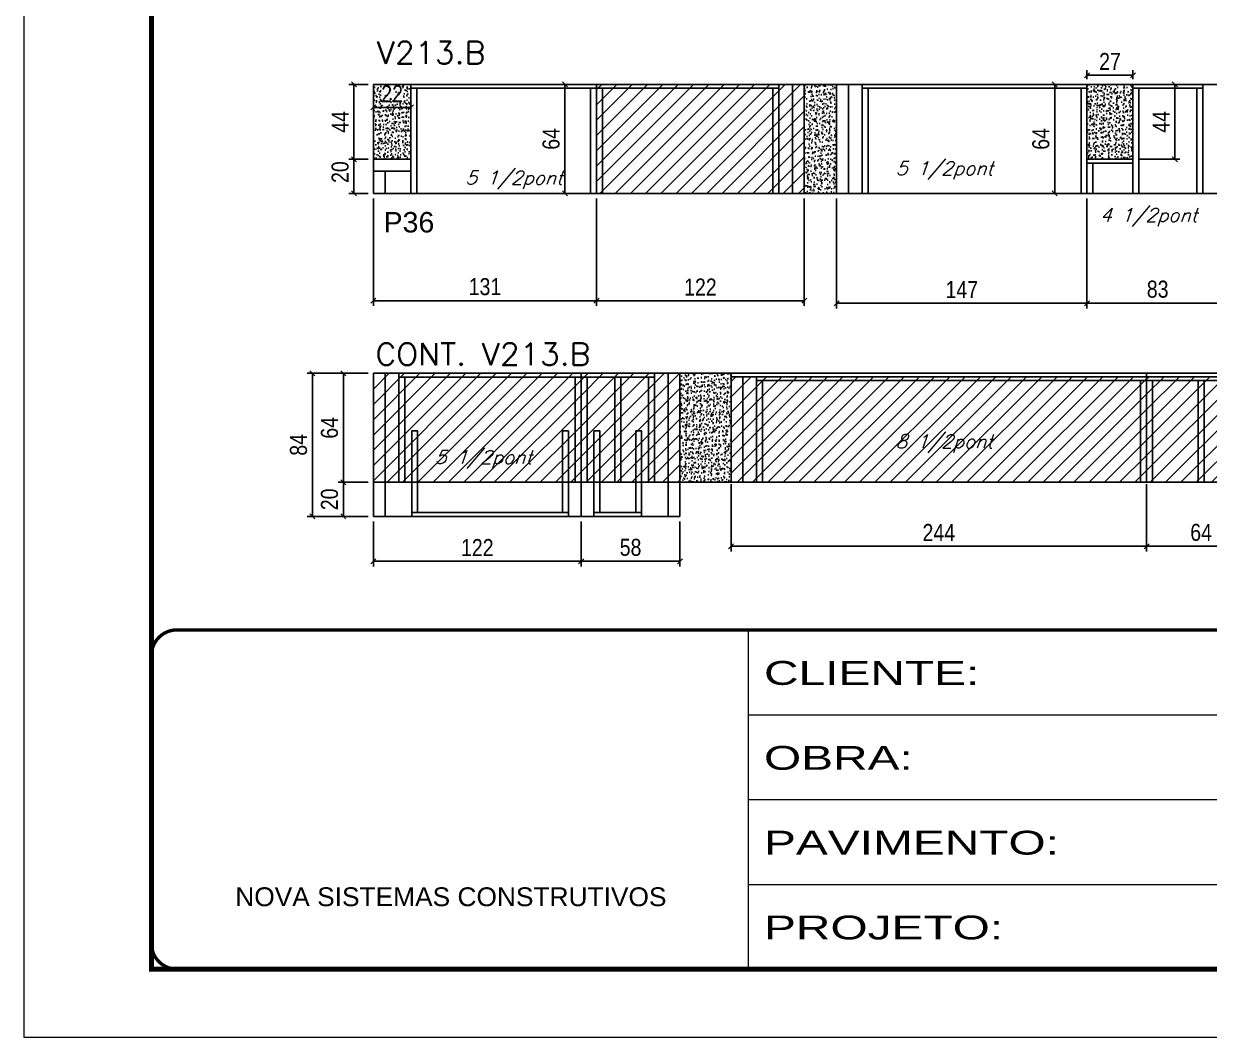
# Model space of a CAD drawing. Extents: x 137137 to 143418, y 10464 to 34486.
# Drawn here: x 141906 to 142602, y 31139 to 31734 of the extents above; entities that cross this region are included whole.
import ezdxf

# ---------------------------------------------------------------- set-up
doc = ezdxf.new("R2010")
doc.units = 0
doc.linetypes.add('CONTINUO', pattern=[0])
doc.linetypes.add('DASHED', pattern=[0.75, 0.5, -0.25])
for name, color, linetype in [('5', 5, 'Continuous'), ('COTA', 241, 'Continuous'), ('Painéis', 200, 'Continuous'), ('SARR_2.2x7', 40, 'Continuous'), ('SARR_3.5x7', 81, 'Continuous'), ('texto', 7, 'Continuous')]:
    doc.layers.add(name, color=color, linetype=linetype)
for name, color, linetype, lineweight in [('Folhas', 255, 'Continuous', 9), ('Hachura', 251, 'Continuous', 9), ('SARRAFO DE PRESSAO', 251, 'DASHED', 9), ('Texto Seção', 7, 'Continuous', 15)]:
    doc.layers.add(name, color=color, linetype=linetype, lineweight=lineweight)
doc.styles.add('ARIAL', font='arial.ttf')
doc.styles.add('COTA TECNICA', font='techl___.ttf', dxfattribs={"height": 10})
doc.styles.add('REGUA-120', font='ROMANS.shx', dxfattribs={"height": 15})
doc.styles.add('Romans', font='romans.shx')
doc.styles.get("Standard").update_dxf_attribs({"font": 'arial.ttf'})
doc.styles.add('Tecnologia', font='')
doc.styles.get('Tecnologia').set_extended_font_data('Forgotten Futurist')
doc.dimstyles.new('PAINEL', dxfattribs={"dimtxt": 10, "dimasz": 3, "dimexe": 3, "dimexo": 3, "dimgap": 3, "dimtad": 1, "dimdec": 1, "dimzin": 12, "dimdsep": 46, "dimtxsty": 'COTA TECNICA', "dimblk1": 'OBLIQUE', "dimblk2": 'OBLIQUE', "dimsah": 1, "dimcen": 0.9, "dimclrd": 4, "dimclre": 4, "dimclrt": 240, "dimadec": 1, "dimazin": 3, "dimtfac": 1, "dimtdec": 1, "dimtmove": 0, "dimatfit": 3, "dimfxl": 1, "dimtolj": 1, "dimtzin": 12, "dimarcsym": 0})
pattern_1 = [(50, (4834.6355, 1184.7465), (5.46554007, -0.47817257), [0.5715, -6.2865]), (355, (4834.6355, 1184.7465), (-1.05730264, 5.73170536), [0.4572, -5.02921753]), (100.4514447, (4835.091, 1184.7067), (4.40823741, 5.25353256), [0.48570026, -5.34270734]), (46.1842, (4834.6355, 1186.2705), (8.13237123, -1.26126984), [0.85725, -9.42975]), (96.6355576, (4835.313, 1186.1654), (7.122124, 7.42278374), [0.7285507, -8.01406824]), (351.184151, (4834.6355, 1186.2705), (7.122124, 7.42278374), [0.685799, -7.54379196]), (21, (4835.3975, 1185.8895), (4.54843174, -3.06795595), [0.5715, -6.2865]), (326, (4835.3975, 1185.8895), (1.85406085, 5.52563898), [0.4572, -5.0292]), (71.451445, (4835.7765, 1185.634), (6.40249258, 2.45768307), [0.48570026, -5.34269813]), (37.5, (4834.6355, 1184.7465), (0.092658098, 2.536651166), [0, -4.96824, 0, -5.1054, 0, -5.04825]), (7.5, (4834.6355, 1184.7465), (2.004589875, 3.005417245), [0, -2.91084, 0, -4.85394, 0, -1.92405]), (327.5, (4832.9362, 1184.7465), (4.067717855, -0.17186232), [0, -1.905, 0, -5.9436, 0, -7.8867]), (317.5, (4832.1742, 1184.7465), (4.44387544, 0.76279473), [0, -2.4765, 0, -3.94716, 0, -5.6007])]
pattern_2 = [(45, (0, -7.962), (-4.49012806, 4.49012806), [])]

# ---------------------------------------------------------------- blocks, each defined once
blk = doc.blocks.new('9999999999')
at = {"color": 30, "linetype": 'CONTINUO'}
for p, q in [((98564.56, 34230.21), (98564.56, 34429.45)), ((98564.56, 34379.64), (99583.98, 34379.64)), ((98564.56, 34329.83), (99487.98, 34329.83)), ((98564.56, 34280.02), (99487.98, 34280.02))]:
    blk.add_line(p, q, dxfattribs=at)
at = {"color": 30, "linetype": 'CONTINUO', "const_width": 2}
blk.add_lwpolyline([(99583.98, 34230.21), (99583.98, 34414.45, 0.414214), (99568.98, 34429.45), (98228.98, 34429.45, 0.414214), (98213.98, 34414.45), (98213.98, 34245.21, 0.414214), (98228.98, 34230.21), (99583.98, 34230.21)], format="xyb", dxfattribs=at)
at = {"layer": 'Folhas'}
blk.add_lwpolyline([(98138.98, 34190.21), (99623.98, 34190.21), (99623.98, 35240.21), (98138.98, 35240.21)], close=True, dxfattribs=at)
at = {"layer": 'Folhas', "color": 30, "const_width": 3}
blk.add_lwpolyline([(98213.98, 34230.21), (99583.98, 34230.21), (99583.98, 35200.21), (98213.98, 35200.21)], close=True, dxfattribs=at)
at = {"color": 7, "linetype": 'Continuous', "ltscale": 5, "style": 'ARIAL'}
blk.add_text('NOVA SISTEMAS CONSTRUTIVOS', height=11.0592, dxfattribs=at).set_placement((98263.19, 34267.21))
at = {"layer": 'Folhas', "color": 7, "style": 'Tecnologia', "width": 1.5}
for s, p in [('CLIENTE:', (98573.65, 34397.17)), ('OBRA:', (98573.65, 34347.31)), ('PAVIMENTO:', (98573.65, 34297.5)), ('PROJETO:', (98573.65, 34247.69))]:
    blk.add_text(s, height=14, dxfattribs=at).set_placement(p)
blk = doc.blocks.new('_Oblique')
at = {"color": 0, "linetype": 'ByBlock', "lineweight": -2}
blk.add_line((-0.5, -0.5), (0.5, 0.5), dxfattribs=at)
blk = doc.blocks.new('*D138')
at = {"layer": 'COTA', "color": 4, "linetype": 'ByBlock', "lineweight": -2, "transparency": 16777216}
for p, q in [((142111.11, 31631.21), (142111.11, 31568.16)), ((142242.11, 31631.21), (142242.11, 31568.16)), ((142111.11, 31571.16), (142242.11, 31571.16))]:
    blk.add_line(p, q, dxfattribs=at)
at = {"layer": 'Defpoints', "color": 0, "linetype": 'ByBlock', "transparency": 16777216}
for p in [(142111.11, 31634.21), (142242.11, 31634.21), (142242.11, 31571.16)]:
    blk.add_point(p, dxfattribs=at)
at = {"layer": 'COTA', "color": 4, "linetype": 'ByBlock', "lineweight": -2, "transparency": 16777216, "xscale": 3, "yscale": 3, "zscale": 3, "rotation": 180}
blk.add_blockref('_Oblique', (142111.11, 31571.16), dxfattribs=at)
at = {"layer": 'COTA', "color": 4, "linetype": 'ByBlock', "lineweight": -2, "transparency": 16777216, "xscale": 3, "yscale": 3, "zscale": 3}
blk.add_blockref('_Oblique', (142242.11, 31571.16), dxfattribs=at)
at = {"layer": 'COTA', "color": 240, "linetype": 'ByBlock', "transparency": 16777216, "insert": (142176.61, 31579.38), "char_height": 10, "attachment_point": 5, "style": 'COTA TECNICA'}
blk.add_mtext('\\A1;131', dxfattribs=at)
blk = doc.blocks.new('*D139')
at = {"layer": 'COTA', "color": 4, "linetype": 'ByBlock', "lineweight": -2, "transparency": 16777216}
for p, q in [((142242.11, 31631.21), (142242.11, 31568.16)), ((142364.11, 31631.21), (142364.11, 31568.16)), ((142242.11, 31571.16), (142364.11, 31571.16))]:
    blk.add_line(p, q, dxfattribs=at)
at = {"layer": 'Defpoints', "color": 0, "linetype": 'ByBlock', "transparency": 16777216}
for p in [(142242.11, 31634.21), (142364.11, 31634.21), (142364.11, 31571.16)]:
    blk.add_point(p, dxfattribs=at)
at = {"layer": 'COTA', "color": 4, "linetype": 'ByBlock', "lineweight": -2, "transparency": 16777216, "xscale": 3, "yscale": 3, "zscale": 3, "rotation": 180}
blk.add_blockref('_Oblique', (142242.11, 31571.16), dxfattribs=at)
at = {"layer": 'COTA', "color": 4, "linetype": 'ByBlock', "lineweight": -2, "transparency": 16777216, "xscale": 3, "yscale": 3, "zscale": 3}
blk.add_blockref('_Oblique', (142364.11, 31571.16), dxfattribs=at)
at = {"layer": 'COTA', "color": 240, "linetype": 'ByBlock', "transparency": 16777216, "insert": (142303.11, 31579.22), "char_height": 10, "attachment_point": 5, "style": 'COTA TECNICA'}
blk.add_mtext('\\A1;122', dxfattribs=at)
blk = doc.blocks.new('*D140')
at = {"layer": 'COTA', "color": 4, "linetype": 'ByBlock', "lineweight": -2, "transparency": 16777216}
for p, q in [((142383.11, 31631.21), (142383.11, 31566.66)), ((142530.11, 31631.21), (142530.11, 31566.66)), ((142383.11, 31569.66), (142530.11, 31569.66))]:
    blk.add_line(p, q, dxfattribs=at)
at = {"layer": 'Defpoints', "color": 0, "linetype": 'ByBlock', "transparency": 16777216}
for p in [(142383.11, 31634.21), (142530.11, 31634.21), (142530.11, 31569.66)]:
    blk.add_point(p, dxfattribs=at)
at = {"layer": 'COTA', "color": 4, "linetype": 'ByBlock', "lineweight": -2, "transparency": 16777216, "xscale": 3, "yscale": 3, "zscale": 3, "rotation": 180}
blk.add_blockref('_Oblique', (142383.11, 31569.66), dxfattribs=at)
at = {"layer": 'COTA', "color": 4, "linetype": 'ByBlock', "lineweight": -2, "transparency": 16777216, "xscale": 3, "yscale": 3, "zscale": 3}
blk.add_blockref('_Oblique', (142530.11, 31569.66), dxfattribs=at)
at = {"layer": 'COTA', "color": 240, "linetype": 'ByBlock', "transparency": 16777216, "insert": (142456.61, 31577.73), "char_height": 10, "attachment_point": 5, "style": 'COTA TECNICA'}
blk.add_mtext('\\A1;147', dxfattribs=at)
blk = doc.blocks.new('*D141')
at = {"layer": 'COTA', "color": 4, "linetype": 'ByBlock', "lineweight": -2, "transparency": 16777216}
for p, q in [((142530.11, 31631.21), (142530.11, 31566.66)), ((142613.11, 31631.21), (142613.11, 31566.66)), ((142530.11, 31569.66), (142613.11, 31569.66))]:
    blk.add_line(p, q, dxfattribs=at)
at = {"layer": 'Defpoints', "color": 0, "linetype": 'ByBlock', "transparency": 16777216}
for p in [(142530.11, 31634.21), (142613.11, 31634.21), (142613.11, 31569.66)]:
    blk.add_point(p, dxfattribs=at)
at = {"layer": 'COTA', "color": 4, "linetype": 'ByBlock', "lineweight": -2, "transparency": 16777216, "xscale": 3, "yscale": 3, "zscale": 3, "rotation": 180}
blk.add_blockref('_Oblique', (142530.11, 31569.66), dxfattribs=at)
at = {"layer": 'COTA', "color": 4, "linetype": 'ByBlock', "lineweight": -2, "transparency": 16777216, "xscale": 3, "yscale": 3, "zscale": 3}
blk.add_blockref('_Oblique', (142613.11, 31569.66), dxfattribs=at)
at = {"layer": 'COTA', "color": 240, "linetype": 'ByBlock', "transparency": 16777216, "insert": (142571.61, 31577.9), "char_height": 10, "attachment_point": 5, "style": 'COTA TECNICA'}
blk.add_mtext('\\A1;83', dxfattribs=at)
blk = doc.blocks.new('*D145')
at = {"layer": 'COTA', "color": 4, "linetype": 'ByBlock', "lineweight": -2, "transparency": 16777216}
for p, q in [((142108.11, 31654.21), (142096.72, 31654.21)), ((142099.72, 31634.21), (142099.72, 31654.21)), ((142108.11, 31634.21), (142096.72, 31634.21))]:
    blk.add_line(p, q, dxfattribs=at)
at = {"layer": 'Defpoints', "color": 0, "linetype": 'ByBlock', "transparency": 16777216}
for p in [(142099.72, 31654.21), (142111.11, 31654.21), (142111.11, 31634.21)]:
    blk.add_point(p, dxfattribs=at)
at = {"layer": 'COTA', "color": 4, "linetype": 'ByBlock', "lineweight": -2, "transparency": 16777216, "xscale": 3, "yscale": 3, "zscale": 3}
for p, rotation in [((142099.72, 31654.21), 90), ((142099.72, 31634.21), 270)]:
    blk.add_blockref('_Oblique', p, dxfattribs=dict(at, rotation=rotation))
at = {"layer": 'COTA', "color": 240, "linetype": 'ByBlock', "transparency": 16777216, "insert": (142091.62, 31646.71), "char_height": 10, "attachment_point": 5, "rotation": 90, "style": 'COTA TECNICA'}
blk.add_mtext('\\A1;20', dxfattribs=at)
blk = doc.blocks.new('*D146')
at = {"layer": 'COTA', "color": 4, "linetype": 'ByBlock', "lineweight": -2, "transparency": 16777216}
for p, q in [((142108.11, 31698.21), (142096.72, 31698.21)), ((142099.72, 31654.21), (142099.72, 31698.21)), ((142108.11, 31654.21), (142096.72, 31654.21))]:
    blk.add_line(p, q, dxfattribs=at)
at = {"layer": 'Defpoints', "color": 0, "linetype": 'ByBlock', "transparency": 16777216}
for p in [(142099.72, 31698.21), (142111.11, 31698.21), (142111.11, 31654.21)]:
    blk.add_point(p, dxfattribs=at)
at = {"layer": 'COTA', "color": 4, "linetype": 'ByBlock', "lineweight": -2, "transparency": 16777216, "xscale": 3, "yscale": 3, "zscale": 3}
for p, rotation in [((142099.72, 31698.21), 90), ((142099.72, 31654.21), 270)]:
    blk.add_blockref('_Oblique', p, dxfattribs=dict(at, rotation=rotation))
at = {"layer": 'COTA', "color": 240, "linetype": 'ByBlock', "transparency": 16777216, "insert": (142091.65, 31676.21), "char_height": 10, "attachment_point": 5, "rotation": 90, "style": 'COTA TECNICA'}
blk.add_mtext('\\A1;44', dxfattribs=at)
blk = doc.blocks.new('*D148')
at = {"layer": 'COTA', "color": 4, "linetype": 'ByBlock', "lineweight": -2, "transparency": 16777216}
for p, q in [((142565.11, 31463.54), (142565.11, 31423.98)), ((142629.11, 31463.54), (142629.11, 31423.98)), ((142629.11, 31426.98), (142565.11, 31426.98))]:
    blk.add_line(p, q, dxfattribs=at)
at = {"layer": 'Defpoints', "color": 0, "linetype": 'ByBlock', "transparency": 16777216}
for p in [(142565.11, 31466.54), (142629.11, 31466.54), (142565.11, 31426.98)]:
    blk.add_point(p, dxfattribs=at)
at = {"layer": 'COTA', "color": 4, "linetype": 'ByBlock', "lineweight": -2, "transparency": 16777216, "xscale": 3, "yscale": 3, "zscale": 3, "rotation": 180}
blk.add_blockref('_Oblique', (142565.11, 31426.98), dxfattribs=at)
at = {"layer": 'COTA', "color": 4, "linetype": 'ByBlock', "lineweight": -2, "transparency": 16777216, "xscale": 3, "yscale": 3, "zscale": 3}
blk.add_blockref('_Oblique', (142629.11, 31426.98), dxfattribs=at)
at = {"layer": 'COTA', "color": 240, "linetype": 'ByBlock', "transparency": 16777216, "insert": (142597.11, 31435.08), "char_height": 10, "attachment_point": 5, "style": 'COTA TECNICA'}
blk.add_mtext('\\A1;64', dxfattribs=at)
blk = doc.blocks.new('*D149')
at = {"layer": 'COTA', "color": 4, "linetype": 'ByBlock', "lineweight": -2, "transparency": 16777216}
for p, q in [((142321.11, 31463.54), (142321.11, 31423.98)), ((142565.11, 31463.54), (142565.11, 31423.98)), ((142565.11, 31426.98), (142321.11, 31426.98))]:
    blk.add_line(p, q, dxfattribs=at)
at = {"layer": 'Defpoints', "color": 0, "linetype": 'ByBlock', "transparency": 16777216}
for p in [(142321.11, 31466.54), (142565.11, 31466.54), (142321.11, 31426.98)]:
    blk.add_point(p, dxfattribs=at)
at = {"layer": 'COTA', "color": 4, "linetype": 'ByBlock', "lineweight": -2, "transparency": 16777216, "xscale": 3, "yscale": 3, "zscale": 3, "rotation": 180}
blk.add_blockref('_Oblique', (142321.11, 31426.98), dxfattribs=at)
at = {"layer": 'COTA', "color": 4, "linetype": 'ByBlock', "lineweight": -2, "transparency": 16777216, "xscale": 3, "yscale": 3, "zscale": 3}
blk.add_blockref('_Oblique', (142565.11, 31426.98), dxfattribs=at)
at = {"layer": 'COTA', "color": 240, "linetype": 'ByBlock', "transparency": 16777216, "insert": (142443.11, 31435.05), "char_height": 10, "attachment_point": 5, "style": 'COTA TECNICA'}
blk.add_mtext('\\A1;244', dxfattribs=at)
blk = doc.blocks.new('*D150')
at = {"layer": 'COTA', "color": 4, "linetype": 'ByBlock', "lineweight": -2, "transparency": 16777216}
for p, q in [((142233.11, 31441.54), (142233.11, 31415.17)), ((142291.11, 31441.54), (142291.11, 31415.17)), ((142291.11, 31418.17), (142233.11, 31418.17))]:
    blk.add_line(p, q, dxfattribs=at)
at = {"layer": 'Defpoints', "color": 0, "linetype": 'ByBlock', "transparency": 16777216}
for p in [(142233.11, 31444.54), (142291.11, 31444.54), (142233.11, 31418.17)]:
    blk.add_point(p, dxfattribs=at)
at = {"layer": 'COTA', "color": 4, "linetype": 'ByBlock', "lineweight": -2, "transparency": 16777216, "xscale": 3, "yscale": 3, "zscale": 3, "rotation": 180}
blk.add_blockref('_Oblique', (142233.11, 31418.17), dxfattribs=at)
at = {"layer": 'COTA', "color": 4, "linetype": 'ByBlock', "lineweight": -2, "transparency": 16777216, "xscale": 3, "yscale": 3, "zscale": 3}
blk.add_blockref('_Oblique', (142291.11, 31418.17), dxfattribs=at)
at = {"layer": 'COTA', "color": 240, "linetype": 'ByBlock', "transparency": 16777216, "insert": (142262.11, 31426.3), "char_height": 10, "attachment_point": 5, "style": 'COTA TECNICA'}
blk.add_mtext('\\A1;58', dxfattribs=at)
blk = doc.blocks.new('*D151')
at = {"layer": 'COTA', "color": 4, "linetype": 'ByBlock', "lineweight": -2, "transparency": 16777216}
for p, q in [((142108.11, 31528.54), (142090.47, 31528.54)), ((142093.47, 31464.54), (142093.47, 31528.54)), ((142108.11, 31464.54), (142090.47, 31464.54))]:
    blk.add_line(p, q, dxfattribs=at)
at = {"layer": 'Defpoints', "color": 0, "linetype": 'ByBlock', "transparency": 16777216}
for p in [(142093.47, 31528.54), (142111.11, 31528.54), (142111.11, 31464.54)]:
    blk.add_point(p, dxfattribs=at)
at = {"layer": 'COTA', "color": 4, "linetype": 'ByBlock', "lineweight": -2, "transparency": 16777216, "xscale": 3, "yscale": 3, "zscale": 3}
for p, rotation in [((142093.47, 31528.54), 90), ((142093.47, 31464.54), 270)]:
    blk.add_blockref('_Oblique', p, dxfattribs=dict(at, rotation=rotation))
at = {"layer": 'COTA', "color": 240, "linetype": 'ByBlock', "transparency": 16777216, "insert": (142085.36, 31496.54), "char_height": 10, "attachment_point": 5, "rotation": 90, "style": 'COTA TECNICA'}
blk.add_mtext('\\A1;64', dxfattribs=at)
blk = doc.blocks.new('*D4309')
at = {"layer": 'COTA', "color": 4, "lineweight": -2, "transparency": 16777216}
for p, q in [((142111.11, 31441.54), (142111.11, 31415.17)), ((142233.11, 31441.54), (142233.11, 31415.17)), ((142111.11, 31418.17), (142233.11, 31418.17))]:
    blk.add_line(p, q, dxfattribs=at)
at = {"layer": 'Defpoints', "color": 0, "transparency": 16777216}
for p in [(142111.11, 31444.54), (142233.11, 31444.54), (142233.11, 31418.17)]:
    blk.add_point(p, dxfattribs=at)
at = {"layer": 'COTA', "color": 4, "lineweight": -2, "transparency": 16777216, "xscale": 3, "yscale": 3, "zscale": 3, "rotation": 180}
blk.add_blockref('_Oblique', (142111.11, 31418.17), dxfattribs=at)
at = {"layer": 'COTA', "color": 4, "lineweight": -2, "transparency": 16777216, "xscale": 3, "yscale": 3, "zscale": 3}
blk.add_blockref('_Oblique', (142233.11, 31418.17), dxfattribs=at)
at = {"layer": 'COTA', "color": 240, "transparency": 16777216, "insert": (142172.11, 31426.22), "char_height": 10, "attachment_point": 5, "style": 'COTA TECNICA'}
blk.add_mtext('\\A1;122', dxfattribs=at)
blk = doc.blocks.new('*D5482')
at = {"layer": 'COTA', "color": 4, "lineweight": -2, "ltscale": 25, "transparency": 16777216}
for p, q in [((142527.11, 31698.21), (142508.15, 31698.21)), ((142511.15, 31698.21), (142511.15, 31634.21)), ((142527.11, 31634.21), (142508.15, 31634.21))]:
    blk.add_line(p, q, dxfattribs=at)
at = {"layer": 'Defpoints', "color": 0, "ltscale": 25, "transparency": 16777216}
for p in [(142530.11, 31698.21), (142511.15, 31634.21), (142530.11, 31634.21)]:
    blk.add_point(p, dxfattribs=at)
at = {"layer": 'COTA', "color": 4, "lineweight": -2, "ltscale": 25, "transparency": 16777216, "xscale": 3, "yscale": 3, "zscale": 3}
for p, rotation in [((142511.15, 31698.21), 90), ((142511.15, 31634.21), 270)]:
    blk.add_blockref('_Oblique', p, dxfattribs=dict(at, rotation=rotation))
at = {"layer": 'COTA', "color": 240, "ltscale": 25, "transparency": 16777216, "insert": (142503.05, 31666.21), "char_height": 10, "attachment_point": 5, "rotation": 90, "style": 'COTA TECNICA'}
blk.add_mtext('\\A1;64', dxfattribs=at)
blk = doc.blocks.new('*D5483')
at = {"layer": 'COTA', "color": 4, "lineweight": -2, "ltscale": 25, "transparency": 16777216}
for p, q in [((142560.11, 31698.21), (142584.7, 31698.21)), ((142581.7, 31654.21), (142581.7, 31698.21)), ((142560.11, 31654.21), (142584.7, 31654.21))]:
    blk.add_line(p, q, dxfattribs=at)
at = {"layer": 'Defpoints', "color": 0, "ltscale": 25, "transparency": 16777216}
for p in [(142557.11, 31698.21), (142581.7, 31698.21), (142557.11, 31654.21)]:
    blk.add_point(p, dxfattribs=at)
at = {"layer": 'COTA', "color": 4, "lineweight": -2, "ltscale": 25, "transparency": 16777216, "xscale": 3, "yscale": 3, "zscale": 3}
for p, rotation in [((142581.7, 31698.21), 90), ((142581.7, 31654.21), 270)]:
    blk.add_blockref('_Oblique', p, dxfattribs=dict(at, rotation=rotation))
at = {"layer": 'COTA', "color": 240, "ltscale": 25, "transparency": 16777216, "insert": (142573.63, 31676.21), "char_height": 10, "attachment_point": 5, "rotation": 90, "style": 'COTA TECNICA'}
blk.add_mtext('\\A1;44', dxfattribs=at)
blk = doc.blocks.new('*D5484')
at = {"layer": 'COTA', "color": 4, "lineweight": -2, "ltscale": 25, "transparency": 16777216}
for p, q in [((142530.11, 31701.21), (142530.11, 31706.6)), ((142530.11, 31703.6), (142557.11, 31703.6)), ((142557.11, 31701.21), (142557.11, 31706.6))]:
    blk.add_line(p, q, dxfattribs=at)
at = {"layer": 'Defpoints', "color": 0, "ltscale": 25, "transparency": 16777216}
for p in [(142557.11, 31703.6), (142530.11, 31698.21), (142557.11, 31698.21)]:
    blk.add_point(p, dxfattribs=at)
at = {"layer": 'COTA', "color": 4, "lineweight": -2, "ltscale": 25, "transparency": 16777216, "xscale": 3, "yscale": 3, "zscale": 3, "rotation": 180}
blk.add_blockref('_Oblique', (142530.11, 31703.6), dxfattribs=at)
at = {"layer": 'COTA', "color": 4, "lineweight": -2, "ltscale": 25, "transparency": 16777216, "xscale": 3, "yscale": 3, "zscale": 3}
blk.add_blockref('_Oblique', (142557.11, 31703.6), dxfattribs=at)
at = {"layer": 'COTA', "color": 240, "ltscale": 25, "transparency": 16777216, "insert": (142543.61, 31711.67), "char_height": 10, "attachment_point": 5, "style": 'COTA TECNICA'}
blk.add_mtext('\\A1;27', dxfattribs=at)
blk = doc.blocks.new('*D5488')
at = {"layer": 'COTA', "color": 4, "lineweight": -2, "ltscale": 25, "transparency": 16777216}
for p, q in [((142108.11, 31464.54), (142090.47, 31464.54)), ((142093.47, 31464.54), (142093.47, 31444.54)), ((142108.11, 31444.54), (142090.47, 31444.54))]:
    blk.add_line(p, q, dxfattribs=at)
at = {"layer": 'Defpoints', "color": 0, "ltscale": 25, "transparency": 16777216}
for p in [(142111.11, 31464.54), (142093.47, 31444.54), (142111.11, 31444.54)]:
    blk.add_point(p, dxfattribs=at)
at = {"layer": 'COTA', "color": 4, "lineweight": -2, "ltscale": 25, "transparency": 16777216, "xscale": 3, "yscale": 3, "zscale": 3}
for p, rotation in [((142093.47, 31464.54), 90), ((142093.47, 31444.54), 270)]:
    blk.add_blockref('_Oblique', p, dxfattribs=dict(at, rotation=rotation))
at = {"layer": 'COTA', "color": 240, "ltscale": 25, "transparency": 16777216, "insert": (142085.36, 31454.54), "char_height": 10, "attachment_point": 5, "rotation": 90, "style": 'COTA TECNICA'}
blk.add_mtext('\\A1;20', dxfattribs=at)
blk = doc.blocks.new('*D5489')
at = {"layer": 'COTA', "color": 4, "lineweight": -2, "ltscale": 25, "transparency": 16777216}
for p, q in [((142108.11, 31528.54), (142072.27, 31528.54)), ((142075.27, 31528.54), (142075.27, 31444.54)), ((142108.11, 31444.54), (142072.27, 31444.54))]:
    blk.add_line(p, q, dxfattribs=at)
at = {"layer": 'Defpoints', "color": 0, "ltscale": 25, "transparency": 16777216}
for p in [(142111.11, 31528.54), (142075.27, 31444.54), (142111.11, 31444.54)]:
    blk.add_point(p, dxfattribs=at)
at = {"layer": 'COTA', "color": 4, "lineweight": -2, "ltscale": 25, "transparency": 16777216, "xscale": 3, "yscale": 3, "zscale": 3}
for p, rotation in [((142075.27, 31528.54), 90), ((142075.27, 31444.54), 270)]:
    blk.add_blockref('_Oblique', p, dxfattribs=dict(at, rotation=rotation))
at = {"layer": 'COTA', "color": 240, "ltscale": 25, "transparency": 16777216, "insert": (142067.17, 31486.54), "char_height": 10, "attachment_point": 5, "rotation": 90, "style": 'COTA TECNICA'}
blk.add_mtext('\\A1;84', dxfattribs=at)
blk = doc.blocks.new('*D5492')
at = {"layer": 'COTA', "color": 4, "lineweight": -2, "ltscale": 25, "transparency": 16777216}
for p, q in [((142111.11, 31695.21), (142111.11, 31681.72)), ((142133.11, 31695.21), (142133.11, 31681.72)), ((142111.11, 31684.72), (142133.11, 31684.72))]:
    blk.add_line(p, q, dxfattribs=at)
at = {"layer": 'Defpoints', "color": 0, "ltscale": 25, "transparency": 16777216}
for p in [(142111.11, 31698.21), (142133.11, 31698.21), (142133.11, 31684.72)]:
    blk.add_point(p, dxfattribs=at)
at = {"layer": 'COTA', "color": 4, "lineweight": -2, "ltscale": 25, "transparency": 16777216, "xscale": 3, "yscale": 3, "zscale": 3, "rotation": 180}
blk.add_blockref('_Oblique', (142111.11, 31684.72), dxfattribs=at)
at = {"layer": 'COTA', "color": 4, "lineweight": -2, "ltscale": 25, "transparency": 16777216, "xscale": 3, "yscale": 3, "zscale": 3}
blk.add_blockref('_Oblique', (142133.11, 31684.72), dxfattribs=at)
at = {"layer": 'COTA', "color": 240, "ltscale": 25, "transparency": 16777216, "insert": (142122.11, 31692.72), "char_height": 10, "attachment_point": 5, "style": 'COTA TECNICA'}
blk.add_mtext('\\A1;22', dxfattribs=at)
blk = doc.blocks.new('*D5493')
at = {"layer": 'COTA', "color": 4, "lineweight": -2, "ltscale": 25, "transparency": 16777216}
for p, q in [((142239.11, 31698.21), (142220.58, 31698.21)), ((142223.58, 31698.21), (142223.58, 31634.21)), ((142239.11, 31634.21), (142220.58, 31634.21))]:
    blk.add_line(p, q, dxfattribs=at)
at = {"layer": 'Defpoints', "color": 0, "ltscale": 25, "transparency": 16777216}
for p in [(142242.11, 31698.21), (142223.58, 31634.21), (142242.11, 31634.21)]:
    blk.add_point(p, dxfattribs=at)
at = {"layer": 'COTA', "color": 4, "lineweight": -2, "ltscale": 25, "transparency": 16777216, "xscale": 3, "yscale": 3, "zscale": 3}
for p, rotation in [((142223.58, 31698.21), 90), ((142223.58, 31634.21), 270)]:
    blk.add_blockref('_Oblique', p, dxfattribs=dict(at, rotation=rotation))
at = {"layer": 'COTA', "color": 240, "ltscale": 25, "transparency": 16777216, "insert": (142215.48, 31666.21), "char_height": 10, "attachment_point": 5, "rotation": 90, "style": 'COTA TECNICA'}
blk.add_mtext('\\A1;64', dxfattribs=at)

msp = doc.modelspace()

# ---------------------------------------------------------------- hatches: boundary and pattern name
at = {"layer": 'COTA', "linetype": 'ByBlock'}
h = msp.add_hatch(dxfattribs=at)
h.set_pattern_fill('AR-CONC', color=256, scale=0.03)
h.set_pattern_definition(pattern_1)
h.paths.add_polyline_path([(142111.11, 31654.21), (142133.11, 31654.21), (142133.11, 31698.21), (142111.11, 31698.21)])
h = msp.add_hatch(dxfattribs=at)
h.set_pattern_fill('AR-CONC', color=256, scale=0.03)
h.set_pattern_definition(pattern_1)
h.paths.add_polyline_path([(142364.11, 31634.21), (142383.11, 31634.21), (142383.11, 31698.21), (142364.11, 31698.21)])
h = msp.add_hatch(dxfattribs=at)
h.set_pattern_fill('AR-CONC', color=256, scale=0.03)
h.paths.add_polyline_path([(142557.11, 31698.21), (142530.11, 31698.21), (142530.11, 31654.21), (142557.11, 31654.21)])
h = msp.add_hatch(dxfattribs=at)
h.set_pattern_fill('AR-CONC', color=256, scale=0.03)
h.set_pattern_definition([(50, (4770.051, 1115.445), (5.46554007, -0.47817257), [0.5715, -6.2865]), (355, (4770.051, 1115.445), (-1.05730264, 5.73170536), [0.4572, -5.02921753]), (100.4514447, (4770.5065, 1115.405), (4.40823741, 5.25353256), [0.48570026, -5.34270734]), (46.1842, (4770.051, 1116.969), (8.13237123, -1.26126984), [0.85725, -9.42975]), (96.6355576, (4770.729, 1116.864), (7.122124, 7.42278374), [0.7285507, -8.01406824]), (351.184151, (4770.051, 1116.969), (7.122124, 7.42278374), [0.685799, -7.54379196]), (21, (4770.813, 1116.588), (4.54843174, -3.06795595), [0.5715, -6.2865]), (326, (4770.813, 1116.588), (1.85406085, 5.52563898), [0.4572, -5.0292]), (71.451445, (4771.192, 1116.332), (6.40249258, 2.45768307), [0.48570026, -5.34269813]), (37.5, (4770.051, 1115.445), (0.092658098, 2.536651166), [0, -4.96824, 0, -5.1054, 0, -5.04825]), (7.5, (4770.051, 1115.445), (2.004589875, 3.005417245), [0, -2.91084, 0, -4.85394, 0, -1.92405]), (327.5, (4768.3517, 1115.445), (4.067717855, -0.17186232), [0, -1.905, 0, -5.9436, 0, -7.8867]), (317.5, (4767.5897, 1115.445), (4.44387544, 0.76279473), [0, -2.4765, 0, -3.94716, 0, -5.6007])])
h.paths.add_polyline_path([(142321.11, 31528.54), (142291.11, 31528.54), (142291.11, 31469.74), (142291.11, 31427.74), (142291.11, 31464.54), (142321.11, 31464.54)])
at = {"layer": 'Hachura', "linetype": 'ByBlock'}
h = msp.add_hatch(dxfattribs=at)
h.set_pattern_fill('ANSI31', color=256, scale=2)
h.paths.add_polyline_path([(142364.11, 31698.21), (142242.11, 31698.21), (142242.11, 31634.21), (142364.11, 31634.21)])
h = msp.add_hatch(dxfattribs=at)
h.set_pattern_fill('ANSI31', color=256, scale=2)
h.paths.add_polyline_path([(142111.11, 31528.54), (142111.11, 31464.54), (142233.11, 31464.54), (142233.11, 31528.54)])
h = msp.add_hatch(dxfattribs=at)
h.set_pattern_fill('ANSI31', color=256, scale=2)
h.paths.add_polyline_path([(142291.11, 31528.54), (142233.11, 31528.54), (142233.11, 31464.54), (142291.11, 31464.54)])
h = msp.add_hatch(dxfattribs=at)
h.set_pattern_fill('ANSI31', color=256, scale=2)
h.set_pattern_definition(pattern_2)
h.paths.add_polyline_path([(142321.11, 31526.54), (142321.11, 31464.54), (142565.11, 31464.54), (142565.11, 31526.54)])
h.paths.add_polyline_path([(142409.94, 31479.25), (142477.55, 31479.25), (142483.05, 31495.22), (142415.44, 31495.22)], flags=24)
h = msp.add_hatch(dxfattribs=at)
h.set_pattern_fill('ANSI31', color=256, scale=2)
h.set_pattern_definition(pattern_2)
h.paths.add_polyline_path([(142629.11, 31526.54), (142565.11, 31526.54), (142565.11, 31464.54), (142629.11, 31464.54)])

# ---------------------------------------------------------------- linework, layer by layer
at = {"layer": 'COTA', "linetype": 'ByBlock'}
for p, q in [((142133.11, 31698.21), (142111.11, 31698.21)), ((142111.11, 31654.21), (142111.11, 31698.21)), ((142383.11, 31698.21), (142364.11, 31698.21)), ((142557.11, 31698.21), (142530.11, 31698.21)), ((142383.11, 31634.21), (142364.11, 31634.21)), ((142321.11, 31528.54), (142291.11, 31528.54)), ((142291.11, 31487.74), (142291.11, 31528.54)), ((142321.11, 31464.54), (142291.11, 31464.54)), ((142291.11, 31464.54), (142291.11, 31464.54))]:
    msp.add_line(p, q, dxfattribs=at)
at = {"layer": 'Painéis', "linetype": 'ByBlock'}
for p, q in [((142364.11, 31698.21), (142133.11, 31698.21)), ((142133.11, 31698.21), (142133.11, 31654.21)), ((142242.11, 31698.21), (142242.11, 31634.21)), ((142364.11, 31698.21), (142364.11, 31634.21)), ((142383.11, 31698.21), (142383.11, 31634.21)), ((142530.11, 31698.21), (142383.11, 31698.21)), ((142530.11, 31698.21), (142530.11, 31634.21)), ((142613.11, 31698.21), (142557.11, 31698.21)), ((142557.11, 31698.21), (142557.11, 31654.21)), ((142133.11, 31654.21), (142111.11, 31654.21)), ((142111.11, 31634.21), (142111.11, 31654.21)), ((142557.11, 31654.21), (142530.11, 31654.21)), ((142133.11, 31634.21), (142111.11, 31634.21)), ((142364.11, 31634.21), (142133.11, 31634.21)), ((142613.11, 31634.21), (142383.11, 31634.21)), ((142291.11, 31528.54), (142111.11, 31528.54)), ((142111.11, 31444.54), (142111.11, 31528.54)), ((142233.11, 31444.54), (142233.11, 31528.54)), ((142291.11, 31444.54), (142291.11, 31528.54)), ((142321.11, 31464.54), (142321.11, 31528.54)), ((142873.11, 31528.54), (142321.11, 31528.54)), ((142565.11, 31464.54), (142565.11, 31528.54)), ((142873.11, 31526.54), (142321.11, 31526.54)), ((142291.11, 31464.54), (142111.11, 31464.54)), ((142873.11, 31464.54), (142321.11, 31464.54)), ((142291.11, 31444.54), (142111.11, 31444.54))]:
    msp.add_line(p, q, dxfattribs=at)
at = {"layer": 'SARR_2.2x7', "linetype": 'Continuous'}
for p, q in [((142242.11, 31696.01), (142133.11, 31696.01)), ((142349.11, 31696.01), (142242.11, 31696.01)), ((142357.11, 31698.21), (142357.11, 31634.21)), ((142390.11, 31698.21), (142390.11, 31634.21)), ((142398.11, 31696.01), (142398.11, 31698.21)), ((142530.11, 31696.01), (142398.11, 31696.01)), ((142598.11, 31696.01), (142557.11, 31696.01)), ((142133.11, 31654.21), (142133.11, 31647.21)), ((142133.11, 31647.21), (142111.11, 31647.21)), ((142118.11, 31647.21), (142118.11, 31634.21)), ((142557.11, 31652.01), (142530.11, 31652.01)), ((142118.09, 31528.54), (142118.09, 31464.54)), ((142126.09, 31526.34), (142126.09, 31528.54)), ((142284.11, 31528.54), (142284.11, 31444.54)), ((142233.11, 31526.34), (142126.09, 31526.34)), ((142276.11, 31526.34), (142233.11, 31526.34)), ((142328.11, 31526.54), (142328.11, 31464.54)), ((142336.11, 31524.34), (142565.11, 31524.34)), ((142565.11, 31524.34), (142629.11, 31524.34)), ((142118.09, 31464.54), (142118.09, 31444.54)), ((142225.61, 31446.74), (142133.59, 31446.74)), ((142268.61, 31446.74), (142240.61, 31446.74))]:
    msp.add_line(p, q, dxfattribs=at)
at = {"layer": 'SARR_3.5x7'}
for p, q in [((142133.11, 31698.21), (142133.11, 31634.21)), ((142136.61, 31696.01), (142136.61, 31634.21)), ((142238.61, 31696.01), (142238.61, 31634.21)), ((142245.61, 31696.01), (142245.61, 31634.21)), ((142345.61, 31696.01), (142345.61, 31634.21)), ((142349.11, 31698.21), (142349.11, 31634.21)), ((142398.11, 31696.01), (142398.11, 31634.21)), ((142401.61, 31696.01), (142401.61, 31634.21)), ((142526.61, 31696.01), (142526.61, 31634.21)), ((142560.61, 31696.01), (142560.61, 31634.21)), ((142594.61, 31696.01), (142594.61, 31634.21)), ((142598.11, 31698.21), (142598.11, 31634.21)), ((142557.11, 31654.21), (142557.11, 31634.21)), ((142533.61, 31652.01), (142533.61, 31634.21)), ((142276.11, 31528.54), (142276.11, 31464.54)), ((142126.09, 31526.34), (142126.09, 31464.54)), ((142129.59, 31526.34), (142129.59, 31464.54)), ((142229.61, 31526.34), (142229.61, 31464.54)), ((142236.61, 31526.34), (142236.61, 31464.54)), ((142252.86, 31526.34), (142252.86, 31464.54)), ((142256.36, 31526.34), (142256.36, 31464.54)), ((142272.61, 31526.34), (142272.61, 31464.54)), ((142336.11, 31526.54), (142336.11, 31464.54)), ((142339.61, 31524.34), (142339.61, 31464.54)), ((142561.61, 31524.34), (142561.61, 31464.54)), ((142568.61, 31524.34), (142568.61, 31464.54)), ((142595.36, 31524.34), (142595.36, 31464.54)), ((142598.86, 31524.34), (142598.86, 31464.54))]:
    msp.add_line(p, q, dxfattribs=at)
for points in [[(142133.59, 31444.54), (142133.59, 31494.74), (142137.09, 31494.74), (142137.09, 31446.74)], [(142225.61, 31444.54), (142225.61, 31494.74), (142222.11, 31494.74), (142222.11, 31446.74)], [(142240.61, 31444.54), (142240.61, 31494.74), (142244.11, 31494.74), (142244.11, 31446.74)], [(142268.61, 31444.54), (142268.61, 31494.74), (142265.11, 31494.74), (142265.11, 31446.74)]]:
    msp.add_lwpolyline(points, dxfattribs=at)

# ---------------------------------------------------------------- block references
at = {"layer": 'SARRAFO DE PRESSAO', "color": 6, "linetype": 'ByBlock'}
msp.add_blockref('9999999999', (43766.81, -3051.58), dxfattribs=at)

# ---------------------------------------------------------------- texts
at = {"layer": '5', "linetype": 'Continuous'}
msp.add_text('P36', height=12, rotation=359.99996, dxfattribs=at).set_placement((142117.06, 31611.28))
at = {"layer": 'texto', "color": 2, "char_height": 8, "attachment_point": 5, "style": 'Romans'}
for s, insert in [('{\\Q19;\\C256;5 1/2pont}', (142446.39, 31647.66)), ('{\\Q19;\\C256;5 1/2pont}', (142193.67, 31642.07)), ('{\\Q19;\\C256;4 1/2pont}', (142566.29, 31620.19)), ('{\\Q19;\\C256;8 1/2pont}', (142446.3, 31487.23)), ('{\\Q19;\\C256;5 1/2pont}', (142175.66, 31477.97))]:
    msp.add_mtext(s, dxfattribs=dict(at, insert=insert))
at = {"layer": 'Texto Seção', "style": 'REGUA-120', "width": 1.05}
for s, p in [('V213.B', (142113.18, 31710.35)), ('CONT. V213.B', (142112.27, 31533.29))]:
    msp.add_text(s, height=13, dxfattribs=at).set_placement(p)

# ---------------------------------------------------------------- dimensions: what is measured, and where the dimension line sits
at = {"layer": 'COTA', "ltscale": 25}
dim = msp.add_linear_dim(base=(142557.11, 31703.6), p1=(142530.11, 31698.21), p2=(142557.11, 31698.21), dimstyle='PAINEL', dxfattribs=at)
dim.commit()
dim.dimension.update_dxf_attribs({"geometry": '*D5484', "text_midpoint": (142543.61, 31711.67)})
at = {"layer": 'COTA', "linetype": 'ByBlock'}
dim = msp.add_linear_dim(base=(142099.72, 31698.21), p1=(142111.11, 31654.21), p2=(142111.11, 31698.21), angle=90, dimstyle='PAINEL', override={"dimtmove": 1}, dxfattribs=at)
dim.commit()
dim.dimension.update_dxf_attribs({"geometry": '*D146', "text_midpoint": (142091.65, 31676.21)})
at = {"layer": 'COTA', "ltscale": 25}
dim = msp.add_linear_dim(base=(142133.11, 31684.72), p1=(142111.11, 31698.21), p2=(142133.11, 31698.21), dimstyle='PAINEL', dxfattribs=at)
dim.commit()
dim.dimension.update_dxf_attribs({"geometry": '*D5492', "text_midpoint": (142122.11, 31684.72), "dimtype": 160})
for base, p1, p2, picture, middle in [((142223.58, 31634.21), (142242.11, 31698.21), (142242.11, 31634.21), '*D5493', (142215.48, 31666.21)), ((142511.15, 31634.21), (142530.11, 31698.21), (142530.11, 31634.21), '*D5482', (142503.05, 31666.21)), ((142581.7, 31698.21), (142557.11, 31654.21), (142557.11, 31698.21), '*D5483', (142573.63, 31676.21)), ((142075.27, 31444.54), (142111.11, 31528.54), (142111.11, 31444.54), '*D5489', (142067.17, 31486.54))]:
    dim = msp.add_linear_dim(base=base, p1=p1, p2=p2, angle=90, dimstyle='PAINEL', dxfattribs=at)
    dim.commit()
    dim.dimension.update_dxf_attribs({"geometry": picture, "text_midpoint": middle})
at = {"layer": 'COTA', "linetype": 'ByBlock'}
for base, p1, p2, picture, middle in [((142099.72, 31654.21), (142111.11, 31634.21), (142111.11, 31654.21), '*D145', (142099.72, 31646.71)), ((142093.47, 31528.54), (142111.11, 31464.54), (142111.11, 31528.54), '*D151', (142093.47, 31496.54))]:
    dim = msp.add_linear_dim(base=base, p1=p1, p2=p2, angle=90, dimstyle='PAINEL', dxfattribs=at)
    dim.commit()
    dim.dimension.update_dxf_attribs({"geometry": picture, "text_midpoint": middle, "dimtype": 160})
dim = msp.add_linear_dim(base=(142242.11, 31571.16), p1=(142111.11, 31634.21), p2=(142242.11, 31634.21), dimstyle='PAINEL', dxfattribs=at)
dim.commit()
dim.dimension.update_dxf_attribs({"geometry": '*D138', "text_midpoint": (142176.61, 31579.38)})
for base, p1, p2, picture, middle in [((142364.11, 31571.16), (142242.11, 31634.21), (142364.11, 31634.21), '*D139', (142303.11, 31579.22)), ((142530.11, 31569.66), (142383.11, 31634.21), (142530.11, 31634.21), '*D140', (142456.61, 31577.73)), ((142613.11, 31569.66), (142530.11, 31634.21), (142613.11, 31634.21), '*D141', (142571.61, 31577.9)), ((142321.11, 31426.98), (142565.11, 31466.54), (142321.11, 31466.54), '*D149', (142443.11, 31435.05)), ((142565.11, 31426.98), (142629.11, 31466.54), (142565.11, 31466.54), '*D148', (142597.11, 31435.08)), ((142233.11, 31418.17), (142291.11, 31444.54), (142233.11, 31444.54), '*D150', (142262.11, 31426.3))]:
    dim = msp.add_linear_dim(base=base, p1=p1, p2=p2, dimstyle='PAINEL', override={"dimtmove": 1}, dxfattribs=at)
    dim.commit()
    dim.dimension.update_dxf_attribs({"geometry": picture, "text_midpoint": middle})
at = {"layer": 'COTA', "ltscale": 25}
dim = msp.add_linear_dim(base=(142093.47, 31444.54), p1=(142111.11, 31464.54), p2=(142111.11, 31444.54), angle=90, dimstyle='PAINEL', dxfattribs=at)
dim.commit()
dim.dimension.update_dxf_attribs({"geometry": '*D5488', "text_midpoint": (142093.47, 31454.54), "dimtype": 160})
at = {"layer": 'COTA'}
dim = msp.add_linear_dim(base=(142233.11, 31418.17), p1=(142111.11, 31444.54), p2=(142233.11, 31444.54), dimstyle='PAINEL', dxfattribs=at)
dim.commit()
dim.dimension.update_dxf_attribs({"geometry": '*D4309', "text_midpoint": (142172.11, 31426.22)})

doc.saveas('drawing.dxf')
